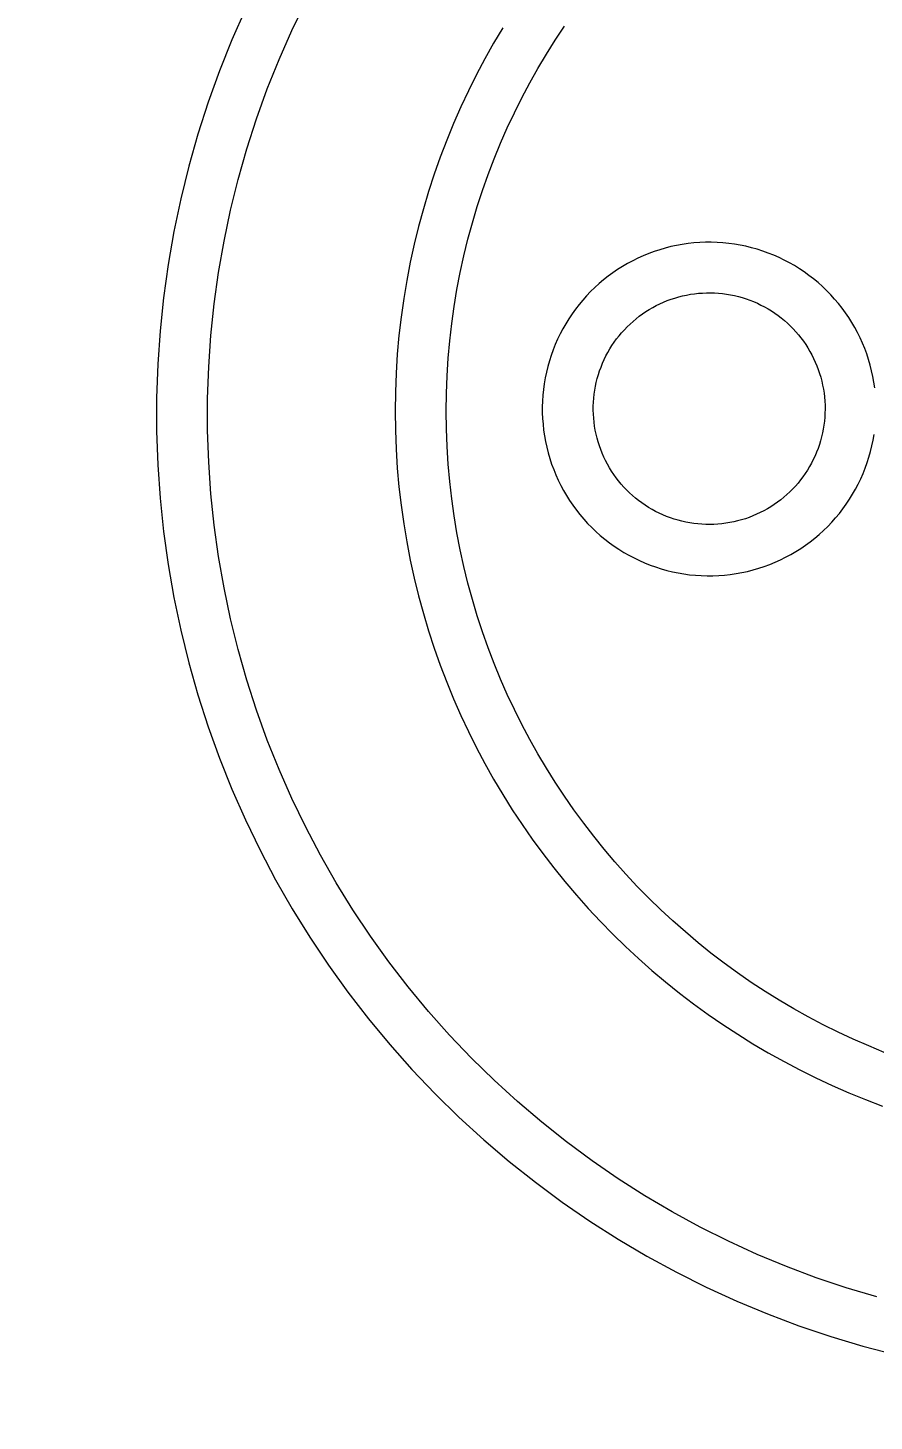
# Model space of a CAD drawing. Header units: millimetres. Extents: x -208 to 4974, y -28 to 3137.
# Drawn here: x 1344.52 to 1374.15, y 2768.07 to 2816.88 of the extents above; entities that cross this region are included whole.
import ezdxf

# ---------------------------------------------------------------- set-up
doc = ezdxf.new("R2010")
doc.units = ezdxf.units.MM
doc.layers.add('ZANO_R', color=7, linetype='Continuous', lineweight=0)
doc.layers.add('ZANO_W', color=1, linetype='Continuous', lineweight=0)
doc.styles.add('Arial', font='arial.ttf')
doc.styles.get("Standard").update_dxf_attribs({"font": 'ARIALUNI.TTF'})
doc.dimstyles.new('pl i ang', dxfattribs={"dimtxt": 50, "dimasz": 50, "dimexe": 1.25, "dimexo": 0.625, "dimgap": 10, "dimtad": 1, "dimtoh": 1, "dimtxsty": 'Standard', "dimcen": 2.5, "dimclrd": 1, "dimclre": 1, "dimclrt": 1, "dimadec": 0, "dimazin": 0, "dimtfac": 1, "dimtmove": 0, "dimatfit": 3, "dimfxl": 1, "dimarcsym": 1})

# ---------------------------------------------------------------- blocks, each defined once
blk = doc.blocks.new('*D507')
at = {"layer": 'ZANO_W', "color": 1, "lineweight": -2}
blk.add_arc((4072.525, 2413.738), 150.809, 99.55169, 164.75824, dxfattribs=at)
at = {"layer": 'ZANO_W', "color": 1}
for points in [[(4047.725, 2555.793), (4047.276, 2569.119), (4087.477, 2563.804)], [(3920.413, 2454.268), (3933.628, 2452.5), (3921.716, 2413.738)]]:
    blk.add_solid(points, dxfattribs=at)
at = {"layer": 'ZANO_W', "color": 1, "insert": (3950.719, 2548.283), "char_height": 40, "attachment_point": 5, "rotation": 42.155, "style": 'Arial'}
blk.add_mtext('96%%d', dxfattribs=at)

msp = doc.modelspace()

# ---------------------------------------------------------------- linework, layer by layer
at = {"layer": 'ZANO_R'}
for p, q in [((1352.139, 2817.539), (1351.667, 2816.466)), ((1353.765, 2816.791), (1354.248, 2817.792)), ((1361.15, 2816.883), (1360.83, 2816.345)), ((1362.986, 2816.455), (1363.307, 2816.94)), ((1351.667, 2816.466), (1351.231, 2815.378)), ((1353.317, 2815.775), (1353.765, 2816.791)), ((1362.677, 2815.961), (1362.986, 2816.455)), ((1360.83, 2816.345), (1360.523, 2815.798)), ((1362.379, 2815.459), (1362.677, 2815.961)), ((1352.905, 2814.744), (1353.317, 2815.775)), ((1360.523, 2815.798), (1360.229, 2815.243)), ((1362.093, 2814.95), (1362.379, 2815.459)), ((1351.231, 2815.378), (1350.834, 2814.275)), ((1360.229, 2815.243), (1359.948, 2814.68)), ((1361.819, 2814.433), (1362.093, 2814.95)), ((1352.528, 2813.699), (1352.905, 2814.744)), ((1359.948, 2814.68), (1359.681, 2814.11)), ((1361.558, 2813.909), (1361.819, 2814.433)), ((1350.834, 2814.275), (1350.475, 2813.159)), ((1359.681, 2814.11), (1359.427, 2813.532)), ((1352.188, 2812.641), (1352.528, 2813.699)), ((1359.427, 2813.532), (1359.187, 2812.948)), ((1361.309, 2813.378), (1361.558, 2813.909)), ((1350.475, 2813.159), (1350.154, 2812.031)), ((1361.072, 2812.84), (1361.309, 2813.378)), ((1351.885, 2811.573), (1352.188, 2812.641)), ((1359.187, 2812.948), (1358.961, 2812.356)), ((1360.848, 2812.295), (1361.072, 2812.84)), ((1350.154, 2812.031), (1349.873, 2810.893)), ((1358.961, 2812.356), (1358.749, 2811.757)), ((1360.638, 2811.744), (1360.848, 2812.295)), ((1351.618, 2810.495), (1351.885, 2811.573)), ((1358.749, 2811.757), (1358.552, 2811.152)), ((1360.441, 2811.187), (1360.638, 2811.744)), ((1358.552, 2811.152), (1358.369, 2810.541)), ((1360.257, 2810.623), (1360.441, 2811.187)), ((1349.873, 2810.893), (1349.631, 2809.745)), ((1358.369, 2810.541), (1358.201, 2809.923)), ((1360.086, 2810.054), (1360.257, 2810.623)), ((1351.39, 2809.408), (1351.618, 2810.495)), ((1359.93, 2809.479), (1360.086, 2810.054)), ((1349.631, 2809.745), (1349.43, 2808.591)), ((1358.201, 2809.923), (1358.048, 2809.299)), ((1351.198, 2808.314), (1351.39, 2809.408)), ((1358.048, 2809.299), (1357.91, 2808.67)), ((1359.787, 2808.898), (1359.93, 2809.479)), ((1366.644, 2809.108), (1366.45, 2809.045)), ((1366.84, 2809.166), (1366.644, 2809.108)), ((1367.037, 2809.216), (1366.84, 2809.166)), ((1367.237, 2809.259), (1367.037, 2809.216)), ((1367.437, 2809.295), (1367.237, 2809.259)), ((1367.639, 2809.325), (1367.437, 2809.295)), ((1367.842, 2809.347), (1367.639, 2809.325)), ((1368.045, 2809.362), (1367.842, 2809.347)), ((1368.249, 2809.37), (1368.045, 2809.362)), ((1368.453, 2809.371), (1368.249, 2809.37)), ((1368.657, 2809.365), (1368.453, 2809.371)), ((1368.861, 2809.352), (1368.657, 2809.365)), ((1369.064, 2809.331), (1368.861, 2809.352)), ((1369.266, 2809.304), (1369.064, 2809.331)), ((1369.467, 2809.269), (1369.266, 2809.304)), ((1369.666, 2809.228), (1369.467, 2809.269)), ((1369.865, 2809.179), (1369.666, 2809.228)), ((1370.061, 2809.124), (1369.865, 2809.179)), ((1370.255, 2809.062), (1370.061, 2809.124)), ((1370.447, 2808.993), (1370.255, 2809.062)), ((1349.43, 2808.591), (1349.268, 2807.429)), ((1357.91, 2808.67), (1357.788, 2808.035)), ((1359.659, 2808.312), (1359.787, 2808.898)), ((1365.522, 2808.626), (1365.345, 2808.523)), ((1365.701, 2808.723), (1365.522, 2808.626)), ((1365.884, 2808.813), (1365.701, 2808.723)), ((1366.07, 2808.897), (1365.884, 2808.813)), ((1366.259, 2808.974), (1366.07, 2808.897)), ((1366.45, 2809.045), (1366.259, 2808.974)), ((1370.637, 2808.917), (1370.447, 2808.993)), ((1370.823, 2808.835), (1370.637, 2808.917)), ((1371.007, 2808.747), (1370.823, 2808.835)), ((1371.188, 2808.652), (1371.007, 2808.747)), ((1371.365, 2808.551), (1371.188, 2808.652)), ((1351.045, 2807.214), (1351.198, 2808.314)), ((1359.545, 2807.72), (1359.659, 2808.312)), ((1364.84, 2808.179), (1364.68, 2808.053)), ((1365.004, 2808.3), (1364.84, 2808.179)), ((1365.173, 2808.414), (1365.004, 2808.3)), ((1365.345, 2808.523), (1365.173, 2808.414)), ((1371.538, 2808.443), (1371.365, 2808.551)), ((1371.708, 2808.33), (1371.538, 2808.443)), ((1371.873, 2808.211), (1371.708, 2808.33)), ((1372.035, 2808.086), (1371.873, 2808.211)), ((1372.192, 2807.956), (1372.035, 2808.086)), ((1357.788, 2808.035), (1357.681, 2807.395)), ((1359.446, 2807.124), (1359.545, 2807.72)), ((1364.227, 2807.641), (1364.086, 2807.494)), ((1364.373, 2807.784), (1364.227, 2807.641)), ((1364.524, 2807.921), (1364.373, 2807.784)), ((1364.68, 2808.053), (1364.524, 2807.921)), ((1368.004, 2807.582), (1368.145, 2807.592)), ((1368.145, 2807.592), (1368.285, 2807.598)), ((1368.285, 2807.598), (1368.426, 2807.599)), ((1368.426, 2807.599), (1368.567, 2807.595)), ((1368.567, 2807.595), (1368.708, 2807.586)), ((1368.708, 2807.586), (1368.848, 2807.572)), ((1372.344, 2807.82), (1372.192, 2807.956)), ((1372.491, 2807.679), (1372.344, 2807.82)), ((1372.633, 2807.533), (1372.491, 2807.679)), ((1349.268, 2807.429), (1349.147, 2806.263)), ((1350.93, 2806.109), (1351.045, 2807.214)), ((1357.681, 2807.395), (1357.59, 2806.75)), ((1359.361, 2806.523), (1359.446, 2807.124)), ((1363.82, 2807.185), (1363.695, 2807.024)), ((1363.95, 2807.342), (1363.82, 2807.185)), ((1364.086, 2807.494), (1363.95, 2807.342)), ((1366.401, 2807.085), (1366.525, 2807.152)), ((1366.525, 2807.152), (1366.652, 2807.214)), ((1366.652, 2807.214), (1366.78, 2807.271)), ((1366.78, 2807.271), (1366.911, 2807.325)), ((1366.911, 2807.325), (1367.043, 2807.373)), ((1367.043, 2807.373), (1367.177, 2807.417)), ((1367.177, 2807.417), (1367.312, 2807.457)), ((1367.312, 2807.457), (1367.448, 2807.491)), ((1367.448, 2807.491), (1367.586, 2807.521)), ((1367.586, 2807.521), (1367.725, 2807.546)), ((1367.725, 2807.546), (1367.864, 2807.567)), ((1367.864, 2807.567), (1368.004, 2807.582)), ((1368.848, 2807.572), (1368.987, 2807.553)), ((1368.987, 2807.553), (1369.126, 2807.53)), ((1369.126, 2807.53), (1369.264, 2807.501)), ((1369.264, 2807.501), (1369.401, 2807.468)), ((1369.401, 2807.468), (1369.537, 2807.43)), ((1369.537, 2807.43), (1369.671, 2807.388)), ((1369.671, 2807.388), (1369.804, 2807.34)), ((1369.804, 2807.34), (1369.935, 2807.289)), ((1369.935, 2807.289), (1370.064, 2807.232)), ((1370.064, 2807.232), (1370.191, 2807.171)), ((1370.191, 2807.171), (1370.316, 2807.106)), ((1370.316, 2807.106), (1370.439, 2807.037)), ((1372.771, 2807.382), (1372.633, 2807.533)), ((1372.902, 2807.226), (1372.771, 2807.382)), ((1373.029, 2807.066), (1372.902, 2807.226)), ((1357.59, 2806.75), (1357.515, 2806.099)), ((1363.462, 2806.688), (1363.355, 2806.515)), ((1363.576, 2806.858), (1363.462, 2806.688)), ((1363.695, 2807.024), (1363.576, 2806.858)), ((1365.711, 2806.6), (1365.819, 2806.691)), ((1365.819, 2806.691), (1365.929, 2806.777)), ((1365.929, 2806.777), (1366.043, 2806.861)), ((1366.043, 2806.861), (1366.16, 2806.94)), ((1366.16, 2806.94), (1366.279, 2807.014)), ((1366.279, 2807.014), (1366.401, 2807.085)), ((1370.439, 2807.037), (1370.559, 2806.963)), ((1370.559, 2806.963), (1370.676, 2806.886)), ((1370.676, 2806.886), (1370.791, 2806.804)), ((1370.791, 2806.804), (1370.903, 2806.718)), ((1370.903, 2806.718), (1371.011, 2806.628)), ((1371.011, 2806.628), (1371.117, 2806.535)), ((1373.149, 2806.901), (1373.029, 2807.066)), ((1373.264, 2806.733), (1373.149, 2806.901)), ((1373.373, 2806.56), (1373.264, 2806.733)), ((1349.147, 2806.263), (1349.066, 2805.094)), ((1359.291, 2805.917), (1359.361, 2806.523)), ((1363.159, 2806.157), (1363.07, 2805.974)), ((1363.254, 2806.338), (1363.159, 2806.157)), ((1363.355, 2806.515), (1363.254, 2806.338)), ((1365.223, 2806.093), (1365.313, 2806.201)), ((1365.313, 2806.201), (1365.407, 2806.306)), ((1365.407, 2806.306), (1365.505, 2806.407)), ((1365.505, 2806.407), (1365.606, 2806.505)), ((1365.606, 2806.505), (1365.711, 2806.6)), ((1371.117, 2806.535), (1371.219, 2806.438)), ((1371.219, 2806.438), (1371.318, 2806.338)), ((1371.318, 2806.338), (1371.413, 2806.234)), ((1371.413, 2806.234), (1371.505, 2806.127)), ((1371.505, 2806.127), (1371.593, 2806.017)), ((1373.476, 2806.384), (1373.373, 2806.56)), ((1373.572, 2806.205), (1373.476, 2806.384)), ((1373.663, 2806.022), (1373.572, 2806.205)), ((1350.853, 2805.001), (1350.93, 2806.109)), ((1357.515, 2806.099), (1357.457, 2805.444)), ((1359.237, 2805.307), (1359.291, 2805.917)), ((1362.988, 2805.787), (1362.913, 2805.597)), ((1363.07, 2805.974), (1362.988, 2805.787)), ((1364.829, 2805.51), (1364.9, 2805.632)), ((1364.9, 2805.632), (1364.974, 2805.752)), ((1364.974, 2805.752), (1365.053, 2805.868)), ((1365.053, 2805.868), (1365.136, 2805.982)), ((1365.136, 2805.982), (1365.223, 2806.093)), ((1371.593, 2806.017), (1371.677, 2805.904)), ((1371.677, 2805.904), (1371.757, 2805.788)), ((1371.757, 2805.788), (1371.833, 2805.669)), ((1371.833, 2805.669), (1371.905, 2805.548)), ((1373.747, 2805.836), (1373.663, 2806.022)), ((1373.824, 2805.647), (1373.747, 2805.836)), ((1373.894, 2805.456), (1373.824, 2805.647)), ((1357.457, 2805.444), (1357.415, 2804.785)), ((1359.198, 2804.693), (1359.237, 2805.307)), ((1362.782, 2805.211), (1362.726, 2805.015)), ((1362.844, 2805.405), (1362.782, 2805.211)), ((1362.913, 2805.597), (1362.844, 2805.405)), ((1364.644, 2805.131), (1364.701, 2805.259)), ((1364.701, 2805.259), (1364.763, 2805.386)), ((1364.763, 2805.386), (1364.829, 2805.51)), ((1371.905, 2805.548), (1371.972, 2805.425)), ((1371.972, 2805.425), (1372.036, 2805.299)), ((1372.036, 2805.299), (1372.094, 2805.171)), ((1372.094, 2805.171), (1372.149, 2805.041)), ((1373.958, 2805.262), (1373.894, 2805.456)), ((1374.015, 2805.066), (1373.958, 2805.262)), ((1349.066, 2805.094), (1349.025, 2803.922)), ((1350.815, 2803.891), (1350.853, 2805.001)), ((1357.415, 2804.785), (1357.389, 2804.121)), ((1359.174, 2804.075), (1359.198, 2804.693)), ((1362.678, 2804.817), (1362.636, 2804.617)), ((1362.726, 2805.015), (1362.678, 2804.817)), ((1364.46, 2804.598), (1364.499, 2804.734)), ((1364.499, 2804.734), (1364.542, 2804.868)), ((1364.542, 2804.868), (1364.591, 2805)), ((1364.591, 2805), (1364.644, 2805.131)), ((1372.149, 2805.041), (1372.198, 2804.909)), ((1372.198, 2804.909), (1372.244, 2804.776)), ((1372.244, 2804.776), (1372.284, 2804.641)), ((1374.066, 2804.868), (1374.015, 2805.066)), ((1374.109, 2804.669), (1374.066, 2804.868)), ((1374.145, 2804.468), (1374.109, 2804.669)), ((1362.574, 2804.214), (1362.554, 2804.011)), ((1362.602, 2804.416), (1362.574, 2804.214)), ((1362.636, 2804.617), (1362.602, 2804.416)), ((1364.351, 2804.046), (1364.371, 2804.185)), ((1364.371, 2804.185), (1364.396, 2804.324)), ((1364.396, 2804.324), (1364.425, 2804.462)), ((1364.425, 2804.462), (1364.46, 2804.598)), ((1372.284, 2804.641), (1372.32, 2804.504)), ((1372.32, 2804.504), (1372.351, 2804.367)), ((1372.351, 2804.367), (1372.377, 2804.229)), ((1372.377, 2804.229), (1372.399, 2804.089)), ((1374.175, 2804.266), (1374.145, 2804.468)), ((1349.025, 2803.922), (1349.025, 2802.749)), ((1350.815, 2802.78), (1350.815, 2803.891)), ((1357.389, 2804.121), (1357.381, 2803.453)), ((1359.166, 2803.453), (1359.174, 2804.075)), ((1362.541, 2803.807), (1362.534, 2803.603)), ((1362.554, 2804.011), (1362.541, 2803.807)), ((1364.32, 2803.625), (1364.326, 2803.765)), ((1364.326, 2803.765), (1364.336, 2803.906)), ((1364.336, 2803.906), (1364.351, 2804.046)), ((1372.399, 2804.089), (1372.415, 2803.95)), ((1372.415, 2803.95), (1372.427, 2803.809)), ((1372.427, 2803.809), (1372.434, 2803.668)), ((1357.381, 2803.453), (1357.389, 2802.785)), ((1359.174, 2802.831), (1359.166, 2803.453)), ((1362.534, 2803.603), (1362.535, 2803.4)), ((1362.535, 2803.4), (1362.543, 2803.196)), ((1362.543, 2803.196), (1362.559, 2802.992)), ((1364.32, 2803.484), (1364.32, 2803.625)), ((1364.324, 2803.343), (1364.32, 2803.484)), ((1364.334, 2803.202), (1364.324, 2803.343)), ((1364.348, 2803.062), (1364.334, 2803.202)), ((1372.425, 2803.246), (1372.413, 2803.106)), ((1372.433, 2803.387), (1372.425, 2803.246)), ((1372.436, 2803.528), (1372.433, 2803.387)), ((1372.434, 2803.668), (1372.436, 2803.528)), ((1349.025, 2802.749), (1349.066, 2801.578)), ((1350.853, 2801.67), (1350.815, 2802.78)), ((1357.389, 2802.785), (1357.415, 2802.121)), ((1359.198, 2802.212), (1359.174, 2802.831)), ((1362.559, 2802.992), (1362.581, 2802.79)), ((1362.581, 2802.79), (1362.61, 2802.588)), ((1364.367, 2802.923), (1364.348, 2803.062)), ((1364.391, 2802.784), (1364.367, 2802.923)), ((1364.419, 2802.646), (1364.391, 2802.784)), ((1372.373, 2802.827), (1372.346, 2802.689)), ((1372.395, 2802.966), (1372.373, 2802.827)), ((1372.413, 2803.106), (1372.395, 2802.966)), ((1362.61, 2802.588), (1362.646, 2802.387)), ((1362.646, 2802.387), (1362.69, 2802.188)), ((1364.453, 2802.509), (1364.419, 2802.646)), ((1364.491, 2802.373), (1364.453, 2802.509)), ((1364.534, 2802.239), (1364.491, 2802.373)), ((1364.581, 2802.107), (1364.534, 2802.239)), ((1372.235, 2802.281), (1372.189, 2802.148)), ((1372.277, 2802.415), (1372.235, 2802.281)), ((1372.314, 2802.551), (1372.277, 2802.415)), ((1372.346, 2802.689), (1372.314, 2802.551)), ((1374.029, 2802.04), (1374.078, 2802.238)), ((1374.078, 2802.238), (1374.119, 2802.438)), ((1374.119, 2802.438), (1374.154, 2802.639)), ((1357.415, 2802.121), (1357.457, 2801.461)), ((1359.237, 2801.598), (1359.198, 2802.212)), ((1362.69, 2802.188), (1362.74, 2801.99)), ((1362.74, 2801.99), (1362.797, 2801.794)), ((1362.797, 2801.794), (1362.861, 2801.6)), ((1364.633, 2801.976), (1364.581, 2802.107)), ((1364.69, 2801.847), (1364.633, 2801.976)), ((1364.751, 2801.72), (1364.69, 2801.847)), ((1372.024, 2801.759), (1371.96, 2801.634)), ((1372.084, 2801.887), (1372.024, 2801.759)), ((1372.139, 2802.016), (1372.084, 2801.887)), ((1372.189, 2802.148), (1372.139, 2802.016)), ((1373.912, 2801.65), (1373.974, 2801.844)), ((1373.974, 2801.844), (1374.029, 2802.04)), ((1349.066, 2801.578), (1349.147, 2800.408)), ((1350.93, 2800.562), (1350.853, 2801.67)), ((1357.457, 2801.461), (1357.515, 2800.806)), ((1359.291, 2800.988), (1359.237, 2801.598)), ((1362.861, 2801.6), (1362.932, 2801.409)), ((1362.932, 2801.409), (1363.009, 2801.22)), ((1364.816, 2801.595), (1364.751, 2801.72)), ((1364.886, 2801.473), (1364.816, 2801.595)), ((1364.96, 2801.353), (1364.886, 2801.473)), ((1365.038, 2801.235), (1364.96, 2801.353)), ((1371.742, 2801.271), (1371.661, 2801.156)), ((1371.819, 2801.39), (1371.742, 2801.271)), ((1371.892, 2801.51), (1371.819, 2801.39)), ((1371.96, 2801.634), (1371.892, 2801.51)), ((1373.685, 2801.082), (1373.767, 2801.268)), ((1373.767, 2801.268), (1373.843, 2801.458)), ((1373.843, 2801.458), (1373.912, 2801.65)), ((1357.515, 2800.806), (1357.59, 2800.156)), ((1359.361, 2800.383), (1359.291, 2800.988)), ((1363.009, 2801.22), (1363.093, 2801.034)), ((1363.093, 2801.034), (1363.183, 2800.851)), ((1363.183, 2800.851), (1363.279, 2800.672)), ((1365.12, 2801.121), (1365.038, 2801.235)), ((1365.206, 2801.009), (1365.12, 2801.121)), ((1365.296, 2800.901), (1365.206, 2801.009)), ((1365.389, 2800.795), (1365.296, 2800.901)), ((1365.486, 2800.693), (1365.389, 2800.795)), ((1371.396, 2800.828), (1371.3, 2800.725)), ((1371.488, 2800.934), (1371.396, 2800.828)), ((1371.577, 2801.044), (1371.488, 2800.934)), ((1371.661, 2801.156), (1371.577, 2801.044)), ((1373.501, 2800.717), (1373.596, 2800.898)), ((1373.596, 2800.898), (1373.685, 2801.082)), ((1349.147, 2800.408), (1349.268, 2799.242)), ((1351.045, 2799.458), (1350.93, 2800.562)), ((1359.446, 2799.781), (1359.361, 2800.383)), ((1363.279, 2800.672), (1363.382, 2800.496)), ((1363.382, 2800.496), (1363.491, 2800.323)), ((1363.491, 2800.323), (1363.606, 2800.154)), ((1365.587, 2800.595), (1365.486, 2800.693)), ((1365.691, 2800.499), (1365.587, 2800.595)), ((1365.798, 2800.408), (1365.691, 2800.499)), ((1365.908, 2800.32), (1365.798, 2800.408)), ((1366.022, 2800.237), (1365.908, 2800.32)), ((1370.769, 2800.262), (1370.654, 2800.181)), ((1370.882, 2800.347), (1370.769, 2800.262)), ((1370.991, 2800.436), (1370.882, 2800.347)), ((1371.097, 2800.529), (1370.991, 2800.436)), ((1371.2, 2800.625), (1371.097, 2800.529)), ((1371.3, 2800.725), (1371.2, 2800.625)), ((1373.18, 2800.197), (1373.293, 2800.367)), ((1373.293, 2800.367), (1373.4, 2800.54)), ((1373.4, 2800.54), (1373.501, 2800.717)), ((1357.59, 2800.156), (1357.681, 2799.511)), ((1359.545, 2799.185), (1359.446, 2799.781)), ((1363.606, 2800.154), (1363.727, 2799.99)), ((1363.727, 2799.99), (1363.853, 2799.83)), ((1363.853, 2799.83), (1363.985, 2799.674)), ((1366.138, 2800.157), (1366.022, 2800.237)), ((1366.256, 2800.081), (1366.138, 2800.157)), ((1366.378, 2800.01), (1366.256, 2800.081)), ((1366.502, 2799.942), (1366.378, 2800.01)), ((1366.628, 2799.879), (1366.502, 2799.942)), ((1366.756, 2799.821), (1366.628, 2799.879)), ((1366.886, 2799.767), (1366.756, 2799.821)), ((1369.91, 2799.783), (1369.779, 2799.732)), ((1370.04, 2799.839), (1369.91, 2799.783)), ((1370.167, 2799.898), (1370.04, 2799.839)), ((1370.293, 2799.963), (1370.167, 2799.898)), ((1370.416, 2800.031), (1370.293, 2799.963)), ((1370.536, 2800.104), (1370.416, 2800.031)), ((1370.654, 2800.181), (1370.536, 2800.104)), ((1372.805, 2799.714), (1372.936, 2799.87)), ((1372.936, 2799.87), (1373.06, 2800.032)), ((1373.06, 2800.032), (1373.18, 2800.197)), ((1351.198, 2798.358), (1351.045, 2799.458)), ((1357.681, 2799.511), (1357.788, 2798.87)), ((1363.985, 2799.674), (1364.122, 2799.523)), ((1364.122, 2799.523), (1364.264, 2799.377)), ((1364.264, 2799.377), (1364.411, 2799.236)), ((1367.018, 2799.717), (1366.886, 2799.767)), ((1367.151, 2799.672), (1367.018, 2799.717)), ((1367.286, 2799.632), (1367.151, 2799.672)), ((1367.423, 2799.597), (1367.286, 2799.632)), ((1367.56, 2799.566), (1367.423, 2799.597)), ((1367.698, 2799.54), (1367.56, 2799.566)), ((1367.838, 2799.519), (1367.698, 2799.54)), ((1367.978, 2799.502), (1367.838, 2799.519)), ((1368.118, 2799.491), (1367.978, 2799.502)), ((1368.259, 2799.484), (1368.118, 2799.491)), ((1368.4, 2799.483), (1368.259, 2799.484)), ((1368.54, 2799.486), (1368.4, 2799.483)), ((1368.681, 2799.494), (1368.54, 2799.486)), ((1368.821, 2799.507), (1368.681, 2799.494)), ((1368.961, 2799.525), (1368.821, 2799.507)), ((1369.1, 2799.547), (1368.961, 2799.525)), ((1369.238, 2799.575), (1369.1, 2799.547)), ((1369.375, 2799.607), (1369.238, 2799.575)), ((1369.511, 2799.644), (1369.375, 2799.607)), ((1369.646, 2799.686), (1369.511, 2799.644)), ((1369.779, 2799.732), (1369.646, 2799.686)), ((1372.382, 2799.272), (1372.528, 2799.414)), ((1372.528, 2799.414), (1372.669, 2799.561)), ((1372.669, 2799.561), (1372.805, 2799.714)), ((1349.268, 2799.242), (1349.43, 2798.081)), ((1357.788, 2798.87), (1357.91, 2798.236)), ((1359.659, 2798.594), (1359.545, 2799.185)), ((1364.411, 2799.236), (1364.564, 2799.1)), ((1364.564, 2799.1), (1364.721, 2798.97)), ((1364.721, 2798.97), (1364.882, 2798.845)), ((1364.882, 2798.845), (1365.047, 2798.726)), ((1371.751, 2798.756), (1371.915, 2798.876)), ((1371.915, 2798.876), (1372.076, 2799.003)), ((1372.076, 2799.003), (1372.231, 2799.134)), ((1372.231, 2799.134), (1372.382, 2799.272)), ((1351.39, 2797.263), (1351.198, 2798.358)), ((1359.787, 2798.008), (1359.659, 2798.594)), ((1365.047, 2798.726), (1365.217, 2798.613)), ((1365.217, 2798.613), (1365.39, 2798.505)), ((1365.39, 2798.505), (1365.568, 2798.404)), ((1365.568, 2798.404), (1365.748, 2798.309)), ((1370.871, 2798.243), (1371.054, 2798.333)), ((1371.054, 2798.333), (1371.234, 2798.429)), ((1371.234, 2798.429), (1371.41, 2798.532)), ((1371.41, 2798.532), (1371.582, 2798.641)), ((1371.582, 2798.641), (1371.751, 2798.756)), ((1349.43, 2798.081), (1349.631, 2796.926)), ((1357.91, 2798.236), (1358.048, 2797.606)), ((1359.93, 2797.427), (1359.787, 2798.008)), ((1365.748, 2798.309), (1365.932, 2798.221)), ((1365.932, 2798.221), (1366.118, 2798.138)), ((1366.118, 2798.138), (1366.308, 2798.063)), ((1366.308, 2798.063), (1366.5, 2797.994)), ((1366.5, 2797.994), (1366.694, 2797.932)), ((1366.694, 2797.932), (1366.891, 2797.876)), ((1366.891, 2797.876), (1367.089, 2797.828)), ((1367.089, 2797.828), (1367.288, 2797.786)), ((1369.518, 2797.796), (1369.718, 2797.84)), ((1369.718, 2797.84), (1369.915, 2797.89)), ((1369.915, 2797.89), (1370.111, 2797.947)), ((1370.111, 2797.947), (1370.305, 2798.011)), ((1370.305, 2798.011), (1370.496, 2798.082)), ((1370.496, 2798.082), (1370.685, 2798.159)), ((1370.685, 2798.159), (1370.871, 2798.243)), ((1358.048, 2797.606), (1358.201, 2796.983)), ((1360.086, 2796.852), (1359.93, 2797.427)), ((1367.288, 2797.786), (1367.489, 2797.752)), ((1367.489, 2797.752), (1367.691, 2797.724)), ((1367.691, 2797.724), (1367.894, 2797.704)), ((1367.894, 2797.704), (1368.098, 2797.691)), ((1368.098, 2797.691), (1368.302, 2797.684)), ((1368.302, 2797.684), (1368.506, 2797.685)), ((1368.506, 2797.685), (1368.71, 2797.693)), ((1368.71, 2797.693), (1368.913, 2797.709)), ((1368.913, 2797.709), (1369.116, 2797.731)), ((1369.116, 2797.731), (1369.318, 2797.76)), ((1369.318, 2797.76), (1369.518, 2797.796)), ((1349.631, 2796.926), (1349.873, 2795.779)), ((1351.618, 2796.177), (1351.39, 2797.263)), ((1358.201, 2796.983), (1358.369, 2796.365)), ((1360.257, 2796.282), (1360.086, 2796.852)), ((1358.369, 2796.365), (1358.552, 2795.753)), ((1351.885, 2795.098), (1351.618, 2796.177)), ((1360.441, 2795.719), (1360.257, 2796.282)), ((1349.873, 2795.779), (1350.154, 2794.64)), ((1358.552, 2795.753), (1358.749, 2795.148)), ((1360.638, 2795.161), (1360.441, 2795.719)), ((1352.188, 2794.03), (1351.885, 2795.098)), ((1358.749, 2795.148), (1358.961, 2794.55)), ((1360.848, 2794.61), (1360.638, 2795.161)), ((1350.154, 2794.64), (1350.475, 2793.513)), ((1358.961, 2794.55), (1359.187, 2793.958)), ((1361.072, 2794.066), (1360.848, 2794.61)), ((1352.528, 2792.973), (1352.188, 2794.03)), ((1359.187, 2793.958), (1359.427, 2793.373)), ((1361.309, 2793.528), (1361.072, 2794.066)), ((1350.475, 2793.513), (1350.834, 2792.397)), ((1361.558, 2792.996), (1361.309, 2793.528)), ((1352.905, 2791.928), (1352.528, 2792.973)), ((1359.427, 2793.373), (1359.681, 2792.796)), ((1361.819, 2792.473), (1361.558, 2792.996)), ((1359.681, 2792.796), (1359.948, 2792.225)), ((1362.093, 2791.956), (1361.819, 2792.473)), ((1350.834, 2792.397), (1351.231, 2791.294)), ((1359.948, 2792.225), (1360.229, 2791.663)), ((1353.317, 2790.896), (1352.905, 2791.928)), ((1360.229, 2791.663), (1360.523, 2791.108)), ((1362.379, 2791.447), (1362.093, 2791.956)), ((1351.231, 2791.294), (1351.667, 2790.205)), ((1360.523, 2791.108), (1360.83, 2790.561)), ((1362.677, 2790.945), (1362.379, 2791.447)), ((1353.765, 2789.88), (1353.317, 2790.896)), ((1360.83, 2790.561), (1361.15, 2790.022)), ((1362.986, 2790.451), (1362.677, 2790.945)), ((1351.667, 2790.205), (1352.139, 2789.132)), ((1361.15, 2790.022), (1361.482, 2789.492)), ((1363.307, 2789.965), (1362.986, 2790.451)), ((1354.248, 2788.88), (1353.765, 2789.88)), ((1363.64, 2789.488), (1363.307, 2789.965)), ((1352.139, 2789.132), (1352.649, 2788.076)), ((1361.482, 2789.492), (1361.827, 2788.971)), ((1363.983, 2789.019), (1363.64, 2789.488)), ((1354.765, 2787.897), (1354.248, 2788.88)), ((1361.827, 2788.971), (1362.184, 2788.458)), ((1364.337, 2788.558), (1363.983, 2789.019)), ((1364.703, 2788.106), (1364.337, 2788.558)), ((1352.649, 2788.076), (1353.195, 2787.039)), ((1362.184, 2788.458), (1362.553, 2787.954)), ((1365.078, 2787.664), (1364.703, 2788.106)), ((1355.316, 2786.932), (1354.765, 2787.897)), ((1362.553, 2787.954), (1362.933, 2787.46)), ((1365.464, 2787.23), (1365.078, 2787.664)), ((1362.933, 2787.46), (1363.325, 2786.975)), ((1365.86, 2786.806), (1365.464, 2787.23)), ((1353.195, 2787.039), (1353.776, 2786.021)), ((1355.9, 2785.988), (1355.316, 2786.932)), ((1363.325, 2786.975), (1363.728, 2786.499)), ((1366.266, 2786.391), (1365.86, 2786.806)), ((1363.728, 2786.499), (1364.143, 2786.034)), ((1366.682, 2785.986), (1366.266, 2786.391)), ((1353.776, 2786.021), (1354.392, 2785.023)), ((1356.516, 2785.063), (1355.9, 2785.988)), ((1364.143, 2786.034), (1364.568, 2785.578)), ((1367.108, 2785.592), (1366.682, 2785.986)), ((1364.568, 2785.578), (1365.004, 2785.133)), ((1365.004, 2785.133), (1365.451, 2784.698)), ((1367.543, 2785.207), (1367.108, 2785.592)), ((1367.987, 2784.832), (1367.543, 2785.207)), ((1354.392, 2785.023), (1355.043, 2784.048)), ((1357.164, 2784.161), (1356.516, 2785.063)), ((1365.451, 2784.698), (1365.908, 2784.274)), ((1368.44, 2784.468), (1367.987, 2784.832)), ((1357.842, 2783.282), (1357.164, 2784.161)), ((1365.908, 2784.274), (1366.375, 2783.861)), ((1368.902, 2784.115), (1368.44, 2784.468)), ((1355.043, 2784.048), (1355.727, 2783.095)), ((1366.375, 2783.861), (1366.852, 2783.459)), ((1369.373, 2783.773), (1368.902, 2784.115)), ((1369.852, 2783.441), (1369.373, 2783.773)), ((1358.551, 2782.427), (1357.842, 2783.282)), ((1366.852, 2783.459), (1367.338, 2783.068)), ((1370.339, 2783.121), (1369.852, 2783.441)), ((1355.727, 2783.095), (1356.443, 2782.167)), ((1367.338, 2783.068), (1367.834, 2782.689)), ((1370.834, 2782.813), (1370.339, 2783.121)), ((1371.337, 2782.516), (1370.834, 2782.813)), ((1359.288, 2781.596), (1358.551, 2782.427)), ((1367.834, 2782.689), (1368.339, 2782.321)), ((1368.339, 2782.321), (1368.854, 2781.966)), ((1371.848, 2782.231), (1371.337, 2782.516)), ((1372.366, 2781.958), (1371.848, 2782.231)), ((1356.443, 2782.167), (1357.191, 2781.264)), ((1368.854, 2781.966), (1369.377, 2781.622)), ((1372.892, 2781.697), (1372.366, 2781.958)), ((1357.191, 2781.264), (1357.969, 2780.388)), ((1360.054, 2780.792), (1359.288, 2781.596)), ((1369.377, 2781.622), (1369.909, 2781.291)), ((1369.909, 2781.291), (1370.449, 2780.972)), ((1373.425, 2781.449), (1372.892, 2781.697)), ((1373.964, 2781.213), (1373.425, 2781.449)), ((1360.848, 2780.015), (1360.054, 2780.792)), ((1370.449, 2780.972), (1370.998, 2780.666)), ((1374.511, 2780.99), (1373.964, 2781.213)), ((1357.969, 2780.388), (1358.778, 2779.539)), ((1370.998, 2780.666), (1371.554, 2780.373)), ((1371.554, 2780.373), (1372.118, 2780.093)), ((1361.667, 2779.265), (1360.848, 2780.015)), ((1372.118, 2780.093), (1372.69, 2779.826)), ((1372.69, 2779.826), (1373.27, 2779.573)), ((1358.778, 2779.539), (1359.615, 2778.718)), ((1373.27, 2779.573), (1373.856, 2779.334)), ((1373.856, 2779.334), (1374.45, 2779.108)), ((1362.513, 2778.545), (1361.667, 2779.265)), ((1359.615, 2778.718), (1360.481, 2777.927)), ((1363.382, 2777.854), (1362.513, 2778.545)), ((1360.481, 2777.927), (1361.373, 2777.167)), ((1364.275, 2777.193), (1363.382, 2777.854)), ((1361.373, 2777.167), (1362.291, 2776.437)), ((1365.19, 2776.564), (1364.275, 2777.193)), ((1362.291, 2776.437), (1363.233, 2775.74)), ((1366.127, 2775.967), (1365.19, 2776.564)), ((1367.084, 2775.402), (1366.127, 2775.967)), ((1363.233, 2775.74), (1364.199, 2775.076)), ((1368.059, 2774.871), (1367.084, 2775.402)), ((1364.199, 2775.076), (1365.188, 2774.446)), ((1365.188, 2774.446), (1366.198, 2773.85)), ((1369.052, 2774.374), (1368.059, 2774.871)), ((1370.062, 2773.912), (1369.052, 2774.374)), ((1371.088, 2773.485), (1370.062, 2773.912)), ((1366.198, 2773.85), (1367.228, 2773.289)), ((1372.127, 2773.094), (1371.088, 2773.485)), ((1367.228, 2773.289), (1368.276, 2772.765)), ((1373.179, 2772.738), (1372.127, 2773.094)), ((1368.276, 2772.765), (1369.342, 2772.277)), ((1374.243, 2772.42), (1373.179, 2772.738)), ((1369.342, 2772.277), (1370.424, 2771.826)), ((1370.424, 2771.826), (1371.522, 2771.413)), ((1371.522, 2771.413), (1372.632, 2771.038)), ((1372.632, 2771.038), (1373.755, 2770.701)), ((1373.755, 2770.701), (1374.89, 2770.404))]:
    msp.add_line(p, q, dxfattribs=at)

# ---------------------------------------------------------------- dimensions: what is measured, and where the dimension line sits
at = {"layer": 'ZANO_W'}
dim = msp.add_angular_dim_2l(base=(4005.926, 2549.045), line1=((60.871, 2413.738), (4937.165, 2413.738)), line2=((4072.591, 2414.397), (4116.408, 2854.158)), dimstyle='pl i ang', override={"dimtxt": 40, "dimasz": 40, "dimexe": 10, "dimexo": 10, "dimtoh": 0, "dimdec": 0, "dimtxsty": 'Arial', "dimtdec": 0, "dimtmove": 1}, dxfattribs=at)
dim.commit()
dim.dimension.update_dxf_attribs({"geometry": '*D507', "text_midpoint": (3950.719, 2548.283)})

doc.saveas('drawing.dxf')
